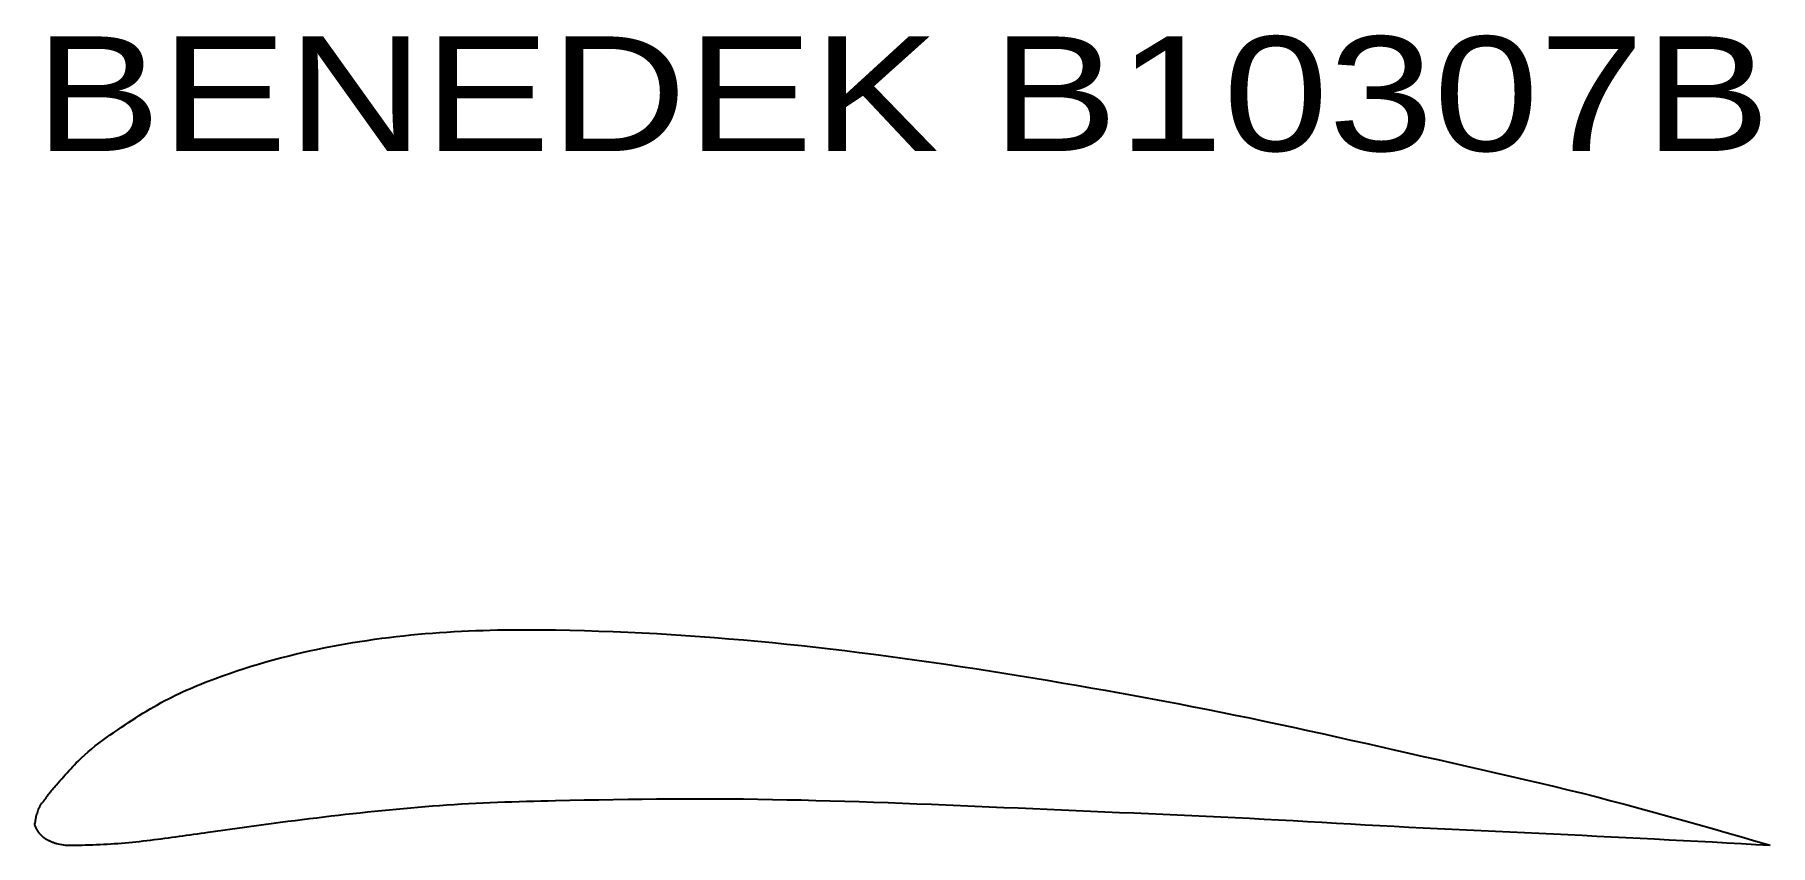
# Model space of a CAD drawing. Extents: x 0.01 to 6.01, y 0.53 to 3.33.
import ezdxf
from ezdxf.enums import TextEntityAlignment as Align

# ---------------------------------------------------------------- set-up
doc = ezdxf.new("R2010")
doc.units = 0
doc.layers.get('0').update_dxf_attribs({"linetype": 'CONTINUOUS'})

msp = doc.modelspace()

# ---------------------------------------------------------------- linework, layer by layer
at = {"color": 3, "linetype": 'CONTINUOUS'}
msp.add_lwpolyline([(0.0063, 0.5982), (0.007, 0.6026), (0.0077, 0.607), (0.0085, 0.6114), (0.0092, 0.6158), (0.0101, 0.6201), (0.011, 0.6245), (0.0119, 0.6288), (0.013, 0.633), (0.0141, 0.6373), (0.0154, 0.6415), (0.0168, 0.6457), (0.0183, 0.6498), (0.0191, 0.6518), (0.0199, 0.6538), (0.0208, 0.6558), (0.0217, 0.6577), (0.0226, 0.6597), (0.0236, 0.6616), (0.0246, 0.6635), (0.0257, 0.6654), (0.0268, 0.6672), (0.0279, 0.6691), (0.0291, 0.6709), (0.0303, 0.6726), (0.0313, 0.674), (0.0322, 0.6753), (0.0332, 0.6766), (0.0342, 0.6779), (0.0352, 0.6792), (0.0362, 0.6805), (0.0373, 0.6818), (0.0383, 0.683), (0.0393, 0.6843), (0.0403, 0.6856), (0.0413, 0.6869), (0.0423, 0.6882), (0.0433, 0.6897), (0.0444, 0.6911), (0.0454, 0.6925), (0.0464, 0.694), (0.0474, 0.6954), (0.0483, 0.6969), (0.0493, 0.6984), (0.0503, 0.6998), (0.0513, 0.7013), (0.0523, 0.7027), (0.0533, 0.7042), (0.0543, 0.7056), (0.0564, 0.7085), (0.0585, 0.7113), (0.0606, 0.7141), (0.0628, 0.7168), (0.0651, 0.7195), (0.0673, 0.7222), (0.0696, 0.7249), (0.0719, 0.7275), (0.0743, 0.7301), (0.0766, 0.7328), (0.079, 0.7354), (0.0813, 0.738), (0.0875, 0.745), (0.0936, 0.752), (0.0998, 0.7589), (0.1059, 0.7659), (0.112, 0.7729), (0.1182, 0.7798), (0.1244, 0.7867), (0.1306, 0.7935), (0.1369, 0.8003), (0.1433, 0.8071), (0.1498, 0.8137), (0.1563, 0.8202), (0.1677, 0.8312), (0.1794, 0.8418), (0.1913, 0.8522), (0.2035, 0.8624), (0.2158, 0.8723), (0.2284, 0.882), (0.2411, 0.8916), (0.2539, 0.901), (0.2669, 0.9102), (0.28, 0.9193), (0.2931, 0.9283), (0.3063, 0.9372), (0.3185, 0.9454), (0.3308, 0.9535), (0.343, 0.9616), (0.3554, 0.9696), (0.3677, 0.9774), (0.3802, 0.9852), (0.3927, 0.9928), (0.4052, 1.0004), (0.4179, 1.0078), (0.4306, 1.015), (0.4434, 1.0221), (0.4563, 1.029), (0.4684, 1.0353), (0.4806, 1.0415), (0.4929, 1.0475), (0.5053, 1.0534), (0.5177, 1.0591), (0.5302, 1.0648), (0.5428, 1.0703), (0.5554, 1.0757), (0.568, 1.0809), (0.5807, 1.0861), (0.5935, 1.0912), (0.6063, 1.0962), (0.6308, 1.1055), (0.6554, 1.1146), (0.6801, 1.1233), (0.7049, 1.1317), (0.7298, 1.1399), (0.7547, 1.1477), (0.7798, 1.1553), (0.8049, 1.1626), (0.8302, 1.1697), (0.8555, 1.1764), (0.8808, 1.1829), (0.9062, 1.1892), (0.931, 1.195), (0.9558, 1.2006), (0.9807, 1.206), (1.0056, 1.2112), (1.0305, 1.2161), (1.0555, 1.2208), (1.0805, 1.2252), (1.1056, 1.2295), (1.1307, 1.2335), (1.1559, 1.2374), (1.181, 1.241), (1.2062, 1.2444), (1.2311, 1.2476), (1.256, 1.2506), (1.281, 1.2534), (1.306, 1.256), (1.3309, 1.2584), (1.3559, 1.2606), (1.381, 1.2626), (1.406, 1.2645), (1.431, 1.2662), (1.4561, 1.2677), (1.4811, 1.269), (1.5062, 1.2702), (1.5312, 1.2712), (1.5562, 1.272), (1.5812, 1.2727), (1.6062, 1.2732), (1.6312, 1.2736), (1.6562, 1.2739), (1.6812, 1.274), (1.7062, 1.2741), (1.7312, 1.274), (1.7562, 1.2738), (1.7812, 1.2735), (1.8062, 1.2732), (1.8562, 1.2723), (1.9063, 1.2711), (1.9564, 1.2695), (2.0064, 1.2677), (2.0564, 1.2657), (2.1064, 1.2633), (2.1564, 1.2606), (2.2064, 1.2577), (2.2564, 1.2545), (2.3063, 1.251), (2.3562, 1.2472), (2.4061, 1.2432), (2.4563, 1.2389), (2.5064, 1.2343), (2.5565, 1.2295), (2.6065, 1.2244), (2.6566, 1.2191), (2.7066, 1.2136), (2.7566, 1.2078), (2.8065, 1.2019), (2.8564, 1.1957), (2.9064, 1.1893), (2.9562, 1.1827), (3.0061, 1.176), (3.0562, 1.169), (3.1063, 1.1619), (3.1564, 1.1546), (3.2065, 1.1472), (3.2565, 1.1396), (3.3065, 1.1318), (3.3565, 1.1239), (3.4064, 1.1159), (3.4564, 1.1077), (3.5063, 1.0994), (3.5562, 1.091), (3.6061, 1.0824), (3.6562, 1.0737), (3.7063, 1.0649), (3.7564, 1.0559), (3.8065, 1.0468), (3.8565, 1.0376), (3.9065, 1.0283), (3.9565, 1.0188), (4.0065, 1.0091), (4.0564, 0.9994), (4.1063, 0.9894), (4.1562, 0.9793), (4.206, 0.969), (4.2561, 0.9585), (4.3062, 0.9479), (4.3563, 0.9371), (4.4063, 0.9261), (4.4563, 0.9151), (4.5063, 0.904), (4.5562, 0.8928), (4.6062, 0.8816), (4.6561, 0.8703), (4.7061, 0.859), (4.756, 0.8477), (4.806, 0.8364), (4.8561, 0.8251), (4.9062, 0.8139), (4.9563, 0.8026), (5.0064, 0.7912), (5.0564, 0.7798), (5.1065, 0.7683), (5.1565, 0.7567), (5.2065, 0.7449), (5.2564, 0.733), (5.3063, 0.7209), (5.3562, 0.7086), (5.4059, 0.696), (5.4562, 0.6831), (5.5064, 0.6699), (5.5565, 0.6565), (5.6065, 0.6428), (5.6566, 0.629), (5.7065, 0.6151), (5.7565, 0.601), (5.8064, 0.5868), (5.8563, 0.5725), (5.9062, 0.5581), (5.9561, 0.5437), (6.0059, 0.5292)], dxfattribs=at)
at = {"color": 1, "linetype": 'CONTINUOUS'}
msp.add_lwpolyline([(0.0063, 0.5982), (0.0072, 0.5962), (0.008, 0.5941), (0.0089, 0.5921), (0.0098, 0.5901), (0.0107, 0.5881), (0.0116, 0.5861), (0.0126, 0.5841), (0.0136, 0.5822), (0.0147, 0.5803), (0.0158, 0.5784), (0.017, 0.5766), (0.0183, 0.5748), (0.0192, 0.5737), (0.0201, 0.5726), (0.021, 0.5715), (0.022, 0.5704), (0.023, 0.5694), (0.024, 0.5683), (0.025, 0.5673), (0.0261, 0.5663), (0.0271, 0.5652), (0.0282, 0.5642), (0.0292, 0.5632), (0.0303, 0.5622), (0.0313, 0.5614), (0.0322, 0.5605), (0.0332, 0.5596), (0.0342, 0.5587), (0.0351, 0.5579), (0.0361, 0.557), (0.0371, 0.5562), (0.0381, 0.5554), (0.0391, 0.5546), (0.0402, 0.5538), (0.0412, 0.5531), (0.0423, 0.5523), (0.0432, 0.5517), (0.0442, 0.5512), (0.0452, 0.5506), (0.0462, 0.55), (0.0472, 0.5495), (0.0482, 0.549), (0.0492, 0.5485), (0.0502, 0.548), (0.0512, 0.5475), (0.0522, 0.547), (0.0533, 0.5465), (0.0543, 0.546), (0.0565, 0.545), (0.0587, 0.544), (0.061, 0.543), (0.0632, 0.5421), (0.0654, 0.5411), (0.0677, 0.5402), (0.0699, 0.5393), (0.0722, 0.5384), (0.0744, 0.5375), (0.0767, 0.5367), (0.079, 0.536), (0.0813, 0.5352), (0.0873, 0.5336), (0.0934, 0.5323), (0.0995, 0.5312), (0.1057, 0.5303), (0.1119, 0.5297), (0.1182, 0.5293), (0.1245, 0.529), (0.1308, 0.5289), (0.1372, 0.5289), (0.1436, 0.529), (0.1499, 0.5291), (0.1563, 0.5292), (0.169, 0.5296), (0.1816, 0.53), (0.1942, 0.5304), (0.2067, 0.5308), (0.2192, 0.5313), (0.2317, 0.5319), (0.2441, 0.5324), (0.2566, 0.5331), (0.269, 0.5338), (0.2814, 0.5346), (0.2939, 0.5355), (0.3063, 0.5364), (0.3188, 0.5375), (0.3313, 0.5386), (0.3438, 0.5398), (0.3563, 0.5411), (0.3688, 0.5424), (0.3813, 0.5439), (0.3938, 0.5453), (0.4063, 0.5468), (0.4188, 0.5484), (0.4313, 0.55), (0.4438, 0.5516), (0.4563, 0.5532), (0.4688, 0.5549), (0.4813, 0.5566), (0.4938, 0.5583), (0.5063, 0.5601), (0.5188, 0.5618), (0.5313, 0.5636), (0.5438, 0.5653), (0.5563, 0.5671), (0.5688, 0.5689), (0.5813, 0.5707), (0.5938, 0.5725), (0.6063, 0.5742), (0.6312, 0.5778), (0.6562, 0.5813), (0.6812, 0.5848), (0.7062, 0.5883), (0.7312, 0.5918), (0.7562, 0.5952), (0.7812, 0.5986), (0.8062, 0.602), (0.8312, 0.6053), (0.8562, 0.6086), (0.8812, 0.6118), (0.9062, 0.615), (0.9312, 0.6182), (0.9562, 0.6213), (0.9812, 0.6243), (1.0061, 0.6273), (1.0311, 0.6303), (1.0561, 0.6331), (1.0811, 0.636), (1.1061, 0.6387), (1.1311, 0.6415), (1.1562, 0.6441), (1.1812, 0.6467), (1.2062, 0.6492), (1.2312, 0.6517), (1.2562, 0.6541), (1.2811, 0.6564), (1.3061, 0.6587), (1.3311, 0.6608), (1.3561, 0.6629), (1.3811, 0.6649), (1.4061, 0.6668), (1.4311, 0.6686), (1.4561, 0.6702), (1.4812, 0.6718), (1.5062, 0.6732), (1.5312, 0.6746), (1.5562, 0.6758), (1.5811, 0.6768), (1.6061, 0.6778), (1.6311, 0.6787), (1.6561, 0.6796), (1.6811, 0.6803), (1.7061, 0.681), (1.7312, 0.6817), (1.7562, 0.6823), (1.7812, 0.6829), (1.8062, 0.6834), (1.8562, 0.6845), (1.9062, 0.6855), (1.9562, 0.6864), (2.0062, 0.6873), (2.0562, 0.688), (2.1062, 0.6886), (2.1562, 0.6891), (2.2062, 0.6895), (2.2562, 0.6897), (2.3062, 0.6898), (2.3562, 0.6897), (2.4061, 0.6894), (2.4562, 0.689), (2.5062, 0.6883), (2.5562, 0.6875), (2.6062, 0.6866), (2.6562, 0.6855), (2.7062, 0.6842), (2.7562, 0.6828), (2.8062, 0.6814), (2.8562, 0.6798), (2.9061, 0.6781), (2.9561, 0.6763), (3.0061, 0.6744), (3.0561, 0.6725), (3.1061, 0.6706), (3.1561, 0.6685), (3.2061, 0.6665), (3.2561, 0.6644), (3.3061, 0.6622), (3.3561, 0.6601), (3.4061, 0.6579), (3.4561, 0.6557), (3.5061, 0.6536), (3.5561, 0.6514), (3.6061, 0.6492), (3.6561, 0.6471), (3.7061, 0.645), (3.7561, 0.6428), (3.8061, 0.6407), (3.8561, 0.6385), (3.9061, 0.6364), (3.9561, 0.6342), (4.0061, 0.6319), (4.0561, 0.6296), (4.1061, 0.6272), (4.156, 0.6248), (4.206, 0.6222), (4.256, 0.6196), (4.306, 0.6169), (4.356, 0.6142), (4.406, 0.6114), (4.456, 0.6086), (4.506, 0.6058), (4.556, 0.6029), (4.606, 0.6001), (4.656, 0.5973), (4.706, 0.5946), (4.756, 0.5919), (4.806, 0.5892), (4.856, 0.5867), (4.906, 0.5842), (4.956, 0.5818), (5.006, 0.5795), (5.056, 0.5772), (5.106, 0.5749), (5.156, 0.5726), (5.206, 0.5704), (5.256, 0.5681), (5.306, 0.5658), (5.356, 0.5634), (5.4059, 0.561), (5.456, 0.5586), (5.506, 0.5561), (5.556, 0.5536), (5.606, 0.551), (5.656, 0.5483), (5.706, 0.5457), (5.756, 0.543), (5.8059, 0.5403), (5.8559, 0.5375), (5.9059, 0.5348), (5.9559, 0.532), (6.0059, 0.5292)], dxfattribs=at)

# ---------------------------------------------------------------- texts
at = {"color": 7}
msp.add_text('BENEDEK B10307B', height=0.3962, dxfattribs=at).set_placement((0.0063, 2.9291), (6.0059, 2.9291), align=Align.FIT)

doc.saveas('drawing.dxf')
